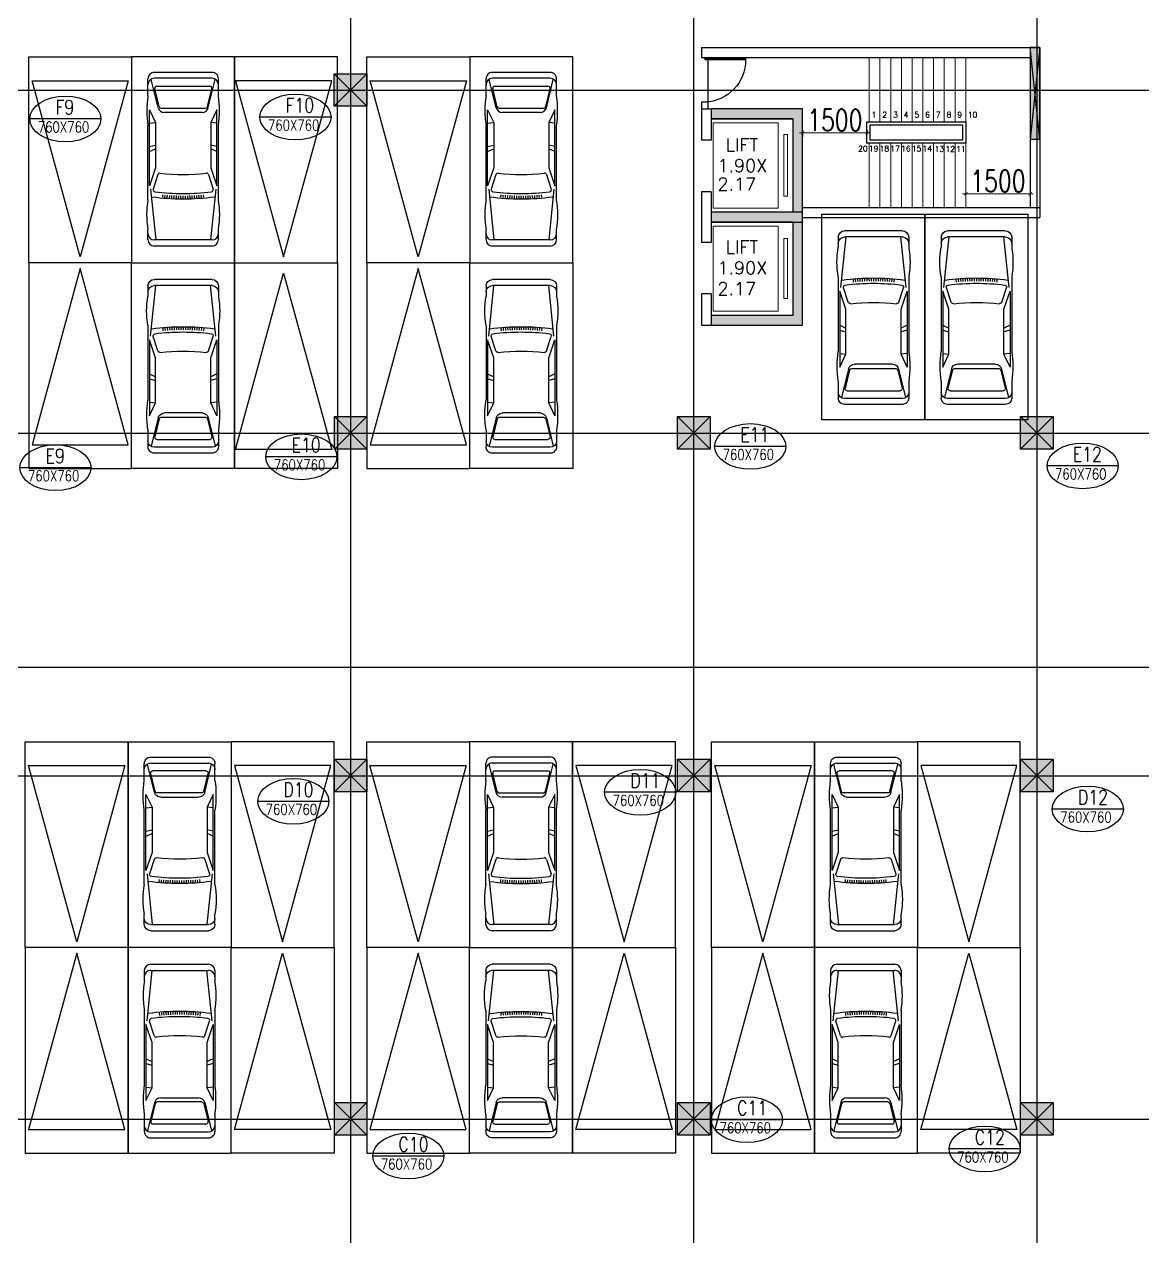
# Model space of a CAD drawing. Extents: x -14054 to 906348, y -36965 to 188562.
# Drawn here: x 861171 to 887249, y 84468 to 112746 of the extents above; entities that cross this region are included whole.
import ezdxf
from ezdxf.enums import TextEntityAlignment as Align

# ---------------------------------------------------------------- set-up
doc = ezdxf.new("R2010")
doc.units = 0
doc.header["$LTSCALE"] = 1000
doc.header["$MEASUREMENT"] = 0
doc.header["$PDMODE"] = 34
doc.header["$PDSIZE"] = -5
doc.linetypes.add('HIDDEN', pattern=[0.375, 0.25, -0.125])
doc.layers.get('0').update_dxf_attribs({"linetype": 'CONTINUOUS'})
doc.layers.get('DEFPOINTS').update_dxf_attribs({"linetype": 'CONTINUOUS'})
for name, color, linetype in [('CAR', 6, 'CONTINUOUS'), ('COL', 5, 'CONTINUOUS'), ('COL-FIN', 3, 'CONTINUOUS'), ('COL-SOL', 253, 'CONTINUOUS'), ('COL-TX1', 4, 'CONTINUOUS'), ('COL-TX2', 33, 'CONTINUOUS'), ('CROSS', 3, 'CONTINUOUS'), ('DOOR', 6, 'CONTINUOUS'), ('GRID', 8, 'HIDDEN'), ('SOLID', 252, 'CONTINUOUS')]:
    doc.layers.add(name, color=color, linetype=linetype)
for name, color, linetype, lineweight in [('STAIR', 4, 'CONTINUOUS', 15), ('TEXT', 3, 'CONTINUOUS', 15), ('WALL', 2, 'CONTINUOUS', 30)]:
    doc.layers.add(name, color=color, linetype=linetype, lineweight=lineweight)
doc.styles.add('DIM', font='romans.shx', dxfattribs={"width": 0.75, "height": 500})
doc.styles.add('ROMANS', font='ROMANS.shx', dxfattribs={"height": 350})
doc.styles.add('STYLE2', font='simplex.shx', dxfattribs={"width": 0.8})
doc.dimstyles.new('DIM', dxfattribs={"dimtxt": 375, "dimasz": 200, "dimexe": 200, "dimexo": 0, "dimgap": 75, "dimtad": 1, "dimdec": 1, "dimzin": 9, "dimdsep": 46, "dimtxsty": 'DIM', "dimblk1": 'ARCHTICK', "dimblk2": 'ARCHTICK', "dimsah": 1, "dimcen": 0, "dimdle": 200, "dimclrd": 9, "dimclre": 9, "dimclrt": 3, "dimadec": 0, "dimazin": 0, "dimtfac": 1, "dimtdec": 1, "dimtofl": 0, "dimtmove": 2, "dimatfit": 3, "dimldrblk": 'ARCHTICK', "dimfxl": 1, "dimtolj": 1, "dimtzin": 9, "dimarcsym": 0})

# ---------------------------------------------------------------- blocks, each defined once
blk = doc.blocks.new('CAR1')
at = {"linetype": 'Continuous'}
for p, q in [((0, 4500), (1495, 4500)), ((-166, 4334), (-166, 4068)), ((-96, 3029), (38, 4341)), ((0, 4341), (1495, 4341)), ((1592, 3029), (1457, 4341)), ((1661, 4334), (1661, 4068)), ((-166, 3305), (-166, 1374)), ((217, 3237), (223, 3173)), ((276, 3242), (281, 3178)), ((335, 3246), (339, 3182)), ((394, 3250), (398, 3186)), ((453, 3253), (456, 3189)), ((512, 3256), (514, 3191)), ((571, 3258), (573, 3193)), ((630, 3259), (631, 3195)), ((689, 3260), (689, 3195)), ((748, 3260), (748, 3196)), ((807, 3260), (806, 3195)), ((866, 3259), (864, 3195)), ((925, 3258), (923, 3193)), ((984, 3256), (981, 3191)), ((1043, 3253), (1040, 3189)), ((1102, 3250), (1098, 3186)), ((1160, 3246), (1156, 3182)), ((1219, 3242), (1214, 3178)), ((1278, 3237), (1273, 3173)), ((1661, 3305), (1661, 1374)), ((35, 2472), (-123, 2938)), ((-123, 2938), (-123, 967)), ((91, 2650), (-30, 3023)), ((1405, 2650), (1526, 3023)), ((1461, 2472), (1619, 2938)), ((1619, 2938), (1619, 967)), ((35, 1300), (35, 2472)), ((1461, 1300), (1461, 2472)), ((-123, 2052), (35, 1978)), ((-123, 1923), (35, 1884)), ((1619, 2052), (1461, 1978)), ((1619, 1923), (1461, 1884)), ((-123, 1317), (35, 1300)), ((-123, 967), (35, 1300)), ((1619, 1317), (1461, 1300)), ((1619, 967), (1461, 1300)), ((259, 1041), (1237, 1041)), ((98, 914), (-80, 181)), ((114, 888), (2, 424)), ((1319, 930), (168, 930)), ((1372, 888), (1485, 424)), ((1398, 914), (1576, 181)), ((-166, 606), (-166, 166)), ((1431, 356), (56, 356)), ((1661, 606), (1661, 166)), ((0, 153), (1495, 153)), ((0, 0), (1495, 0))]:
    blk.add_line(p, q, dxfattribs=at)
for centre, radius, start, end in [((0, 4334), 166, 90.0171, 179.9829), ((1495, 4334), 166, 0.0171, 89.9829), ((0, 4176), 166, 90.0171, 179.9829), ((1495, 4176), 166, 0.0171, 89.9829), ((1947, 3686), 2146, 169.7616, 190.2384), ((-451, 3686), 2146, 349.7616, 10.2384), ((748, -2823), 6100, 82.3671, 97.6329), ((22, 3040), 55.1, 96.8356, 198.1699), ((748, -2891), 6031, 83.0262, 96.9738), ((1473, 3040), 55.1, 341.8301, 83.1644), ((143, 2667), 55.4, 198.1055, 275.9744), ((748, -2856), 5500, 83.7528, 96.2472), ((1352, 2667), 55.4, 264.0256, 341.8945), ((2441, 990), 2635, 171.6216, 188.3784), ((-945, 990), 2635, 351.6216, 8.3784), ((259, 875), 166, 90.0444, 166.3177), ((1237, 875), 166, 13.6822, 89.9556), ((168, 875), 55.2, 89.911, 166.2607), ((1319, 875), 55.2, 13.7393, 90.0891), ((0, 318), 166, 180.0172, 269.9829), ((56, 411), 55.2, 166.3661, 269.9108), ((1431, 411), 55.2, 270.0891, 13.6339), ((1495, 318), 166, 270.0171, 359.9828), ((0, 165), 165, 179.9175, 270.0824), ((1496, 165), 165, 269.9176, 0.0825)]:
    blk.add_arc(centre, radius, start, end, dxfattribs=at)
blk = doc.blocks.new('_ARCHTICK')
at = {"color": 0, "linetype": 'ByBlock', "const_width": 0.15}
blk.add_lwpolyline([(-0.5, -0.5), (0.5, 0.5)], dxfattribs=at)
blk = doc.blocks.new('*D50')
at = {"color": 9, "lineweight": -2, "transparency": 16777216}
for p, q in [((879320, 110129), (879320, 110287)), ((880820, 110174), (880820, 110287)), ((880895, 110212), (879245, 110212))]:
    blk.add_line(p, q, dxfattribs=at)
at = {"layer": 'DEFPOINTS', "color": 0, "transparency": 16777216}
for p in [(879320, 110212), (879320, 110129), (880820, 110174)]:
    blk.add_point(p, dxfattribs=at)
at = {"color": 9, "lineweight": -2, "transparency": 16777216, "xscale": 75, "yscale": 75, "zscale": 75, "rotation": 180}
blk.add_blockref('_ARCHTICK', (879320, 110212), dxfattribs=at)
at = {"color": 9, "lineweight": -2, "transparency": 16777216, "xscale": 75, "yscale": 75, "zscale": 75}
blk.add_blockref('_ARCHTICK', (880820, 110212), dxfattribs=at)
at = {"color": 4, "transparency": 16777216, "insert": (880070, 110512), "char_height": 500, "attachment_point": 5, "style": 'DIM'}
blk.add_mtext('\\A1;1500', dxfattribs=at)
blk = doc.blocks.new('*D51')
at = {"color": 9, "lineweight": -2, "transparency": 16777216}
for p, q in [((883048, 108790), (884698, 108790)), ((883123, 108472), (883123, 108865)), ((884623, 108472), (884623, 108865))]:
    blk.add_line(p, q, dxfattribs=at)
at = {"layer": 'DEFPOINTS', "color": 0, "transparency": 16777216}
for p in [(884623, 108790), (883123, 108472), (884623, 108472)]:
    blk.add_point(p, dxfattribs=at)
at = {"color": 9, "lineweight": -2, "transparency": 16777216, "xscale": 75, "yscale": 75, "zscale": 75, "rotation": 180}
blk.add_blockref('_ARCHTICK', (883123, 108790), dxfattribs=at)
at = {"color": 9, "lineweight": -2, "transparency": 16777216, "xscale": 75, "yscale": 75, "zscale": 75}
blk.add_blockref('_ARCHTICK', (884623, 108790), dxfattribs=at)
at = {"color": 4, "transparency": 16777216, "insert": (883873, 109090), "char_height": 500, "attachment_point": 5, "style": 'DIM'}
blk.add_mtext('\\A1;1500', dxfattribs=at)
blk = doc.blocks.new('*U46')
at = {"layer": 'SOLID'}
for points in [[(884622.78, 110066.54), (884852.78, 110066.54), (884852.78, 112201.54), (884622.78, 112201.54)], [(879319.78, 110771.54), (877189.78, 110771.54), (877189.78, 110541.54), (879089.78, 110541.54), (879089.78, 108364.04), (877189.78, 108364.04), (877189.78, 108134.04), (879319.78, 108134.04)], [(879319.78, 108364.04), (877189.78, 108364.04), (877189.78, 108134.04), (879089.78, 108134.04), (879089.78, 105956.54), (877189.78, 105956.54), (877189.78, 105726.54), (879319.78, 105726.54)]]:
    blk.add_hatch(color=256, dxfattribs=at).paths.add_polyline_path(points)
at = {"linetype": 'Continuous'}
for points in [[(877233.22, 110445.12), (878749.57, 110445.12), (878749.57, 108460.6), (877233.22, 108460.6)], [(878878.53, 108735.18), (878967.46, 108735.18), (878967.46, 110178.74), (878878.53, 110178.74)], [(877233.22, 108037.62), (878749.57, 108037.62), (878749.57, 106053.1), (877233.22, 106053.1)], [(878878.53, 106350.18), (878967.46, 106350.18), (878967.46, 107748.74), (878878.53, 107748.74)]]:
    blk.add_lwpolyline(points, close=True, dxfattribs=at)
at = {"layer": 'CAR'}
for points in [[(863674.67, 107183.38), (861274.67, 107183.38), (861274.67, 111983.38), (863674.67, 111983.38), (863674.67, 107183.38)], [(863674.67, 107183.38), (866074.67, 107183.38), (866074.67, 111983.38), (863674.67, 111983.38), (863674.67, 107183.38)], [(866074.67, 107183.38), (868474.67, 107183.38), (868474.67, 111983.38), (866074.67, 111983.38), (866074.67, 107183.38)], [(871557.67, 107183.27), (869157.67, 107183.27), (869157.67, 111983.27), (871557.67, 111983.27), (871557.67, 107183.27)], [(871557.67, 107183.27), (873957.67, 107183.27), (873957.67, 111983.27), (871557.67, 111983.27), (871557.67, 107183.27)], [(879770.08, 108319.12), (882170.08, 108319.12), (882170.08, 103519.12), (879770.08, 103519.12), (879770.08, 108319.12)], [(882170.08, 108319.12), (884570.08, 108319.12), (884570.08, 103519.12), (882170.08, 103519.12), (882170.08, 108319.12)], [(863674.67, 107183.38), (861274.67, 107183.38), (861274.67, 102383.38), (863674.67, 102383.38), (863674.67, 107183.38)], [(863674.67, 107183.38), (866074.67, 107183.38), (866074.67, 102383.38), (863674.67, 102383.38), (863674.67, 107183.38)], [(866074.67, 107183.38), (868474.67, 107183.38), (868474.67, 102383.38), (866074.67, 102383.38), (866074.67, 107183.38)], [(871557.67, 107183.27), (869157.67, 107183.27), (869157.67, 102383.27), (871557.67, 102383.27), (871557.67, 107183.27)], [(871557.67, 107183.27), (873957.67, 107183.27), (873957.67, 102383.27), (871557.67, 102383.27), (871557.67, 107183.27)], [(863594.39, 91214.23), (861194.39, 91214.23), (861194.39, 96014.23), (863594.39, 96014.23), (863594.39, 91214.23)], [(865994.39, 91214.23), (863594.39, 91214.23), (863594.39, 96014.23), (865994.39, 96014.23), (865994.39, 91214.23)], [(865994.39, 91214.23), (868394.39, 91214.23), (868394.39, 96014.23), (865994.39, 96014.23), (865994.39, 91214.23)], [(871554.39, 91214.23), (869154.39, 91214.23), (869154.39, 96014.23), (871554.39, 96014.23), (871554.39, 91214.23)], [(871554.39, 91214.23), (873954.39, 91214.23), (873954.39, 96014.23), (871554.39, 96014.23), (871554.39, 91214.23)], [(873954.39, 91214.23), (876354.39, 91214.23), (876354.39, 96014.23), (873954.39, 96014.23), (873954.39, 91214.23)], [(879594.39, 91214.23), (877194.39, 91214.23), (877194.39, 96014.23), (879594.39, 96014.23), (879594.39, 91214.23)], [(881994.39, 91214.23), (879594.39, 91214.23), (879594.39, 96014.23), (881994.39, 96014.23), (881994.39, 91214.23)], [(881994.39, 91214.23), (884394.39, 91214.23), (884394.39, 96014.23), (881994.39, 96014.23), (881994.39, 91214.23)], [(863594.39, 91214.23), (861194.39, 91214.23), (861194.39, 86414.23), (863594.39, 86414.23), (863594.39, 91214.23)], [(865994.39, 91214.23), (863594.39, 91214.23), (863594.39, 86414.23), (865994.39, 86414.23), (865994.39, 91214.23)], [(865994.39, 91214.23), (868394.39, 91214.23), (868394.39, 86414.23), (865994.39, 86414.23), (865994.39, 91214.23)], [(871554.39, 91214.23), (869154.39, 91214.23), (869154.39, 86414.23), (871554.39, 86414.23), (871554.39, 91214.23)], [(871554.39, 91214.23), (873954.39, 91214.23), (873954.39, 86414.23), (871554.39, 86414.23), (871554.39, 91214.23)], [(873954.39, 91214.23), (876354.39, 91214.23), (876354.39, 86414.23), (873954.39, 86414.23), (873954.39, 91214.23)], [(879594.39, 91214.23), (877194.39, 91214.23), (877194.39, 86414.23), (879594.39, 86414.23), (879594.39, 91214.23)], [(881994.39, 91214.23), (879594.39, 91214.23), (879594.39, 86414.23), (881994.39, 86414.23), (881994.39, 91214.23)], [(881994.39, 91214.23), (884394.39, 91214.23), (884394.39, 86414.23), (881994.39, 86414.23), (881994.39, 91214.23)]]:
    blk.add_lwpolyline(points, dxfattribs=at)
for points in [[(861351.92, 111426.37), (863597.42, 111426.37), (862474.67, 107318.57)], [(868340.43, 111426.37), (866094.92, 111426.37), (867217.67, 107318.57)], [(869234.92, 111426.26), (871480.43, 111426.26), (870357.67, 107318.46)], [(861351.92, 102940.39), (863597.42, 102940.39), (862474.67, 107048.18)], [(868340.43, 102831.91), (866094.92, 102831.91), (867217.67, 106939.71)], [(869234.92, 102940.28), (871480.43, 102940.28), (870357.67, 107048.08)], [(861271.63, 95457.22), (863517.14, 95457.22), (862394.39, 91349.43)], [(868317.14, 95457.22), (866071.63, 95457.22), (867194.39, 91349.43)], [(869231.63, 95457.22), (871477.14, 95457.22), (870354.39, 91349.43)], [(876277.14, 95457.22), (874031.63, 95457.22), (875154.39, 91349.43)], [(877271.63, 95457.22), (879517.14, 95457.22), (878394.39, 91349.43)], [(884317.14, 95457.22), (882071.63, 95457.22), (883194.39, 91349.43)], [(861271.63, 86971.24), (863517.14, 86971.24), (862394.39, 91079.04)], [(868317.14, 86971.24), (866071.63, 86971.24), (867194.39, 91079.04)], [(869231.63, 86971.24), (871477.14, 86971.24), (870354.39, 91079.04)], [(876277.14, 86971.24), (874031.63, 86971.24), (875154.39, 91079.04)], [(877271.63, 86971.24), (879517.14, 86971.24), (878394.39, 91079.04)], [(884317.14, 86971.24), (882071.63, 86971.24), (883194.39, 91079.04)]]:
    blk.add_lwpolyline(points, close=True, dxfattribs=at)
at = {"layer": 'COL', "color": 7}
for p, q in [((884852.78, 112201.54), (884622.78, 110066.54)), ((884852.78, 110066.54), (884622.78, 112201.54))]:
    blk.add_line(p, q, dxfattribs=at)
at = {"layer": 'COL'}
for points in [[(884622.78, 110066.54), (884852.78, 110066.54), (884852.78, 112201.54), (884622.78, 112201.54)], [(879319.78, 110771.54), (877189.78, 110771.54), (877189.78, 110541.54), (879089.78, 110541.54), (879089.78, 108364.04), (877189.78, 108364.04), (877189.78, 108134.04), (879319.78, 108134.04)], [(879319.78, 108364.04), (877189.78, 108364.04), (877189.78, 108134.04), (879089.78, 108134.04), (879089.78, 105956.54), (877189.78, 105956.54), (877189.78, 105726.54), (879319.78, 105726.54)]]:
    blk.add_lwpolyline(points, close=True, dxfattribs=at)
at = {"layer": 'COL-FIN', "color": 8, "linetype": 'Continuous'}
for p, q in [((884401.05, 103599.14), (885161.05, 102839.14)), ((885161.05, 103599.14), (884401.05, 102839.14)), ((884400.96, 87595.88), (885160.96, 86835.88)), ((885160.96, 87595.88), (884400.96, 86835.88))]:
    blk.add_line(p, q, dxfattribs=at)
at = {"layer": 'COL-FIN', "linetype": 'Continuous'}
for points in [[(869157.67, 110832.48), (868397.67, 110832.48), (868397.67, 111592.48), (869157.67, 111592.48)], [(869161.05, 102839.14), (868401.05, 102839.14), (868401.05, 103599.14), (869161.05, 103599.14)], [(877161.05, 102839.14), (876401.05, 102839.14), (876401.05, 103599.14), (877161.05, 103599.14)], [(885161.05, 102839.14), (884401.05, 102839.14), (884401.05, 103599.14), (885161.05, 103599.14)], [(869160.96, 94845.77), (868400.96, 94845.77), (868400.96, 95605.77), (869160.96, 95605.77)], [(877160.96, 94845.77), (876400.96, 94845.77), (876400.96, 95605.77), (877160.96, 95605.77)], [(885160.96, 94845.77), (884400.96, 94845.77), (884400.96, 95605.77), (885160.96, 95605.77)], [(869160.96, 86835.88), (868400.96, 86835.88), (868400.96, 87595.88), (869160.96, 87595.88)], [(877160.96, 86835.88), (876400.96, 86835.88), (876400.96, 87595.88), (877160.96, 87595.88)], [(885160.96, 86835.88), (884400.96, 86835.88), (884400.96, 87595.88), (885160.96, 87595.88)]]:
    blk.add_lwpolyline(points, close=True, dxfattribs=at)
at = {"layer": 'COL-SOL', "linetype": 'Continuous'}
for points in [[(868397.67, 111592.48), (868397.67, 110832.48), (869157.67, 111592.48), (869157.67, 110832.48)], [(868401.05, 103599.14), (868401.05, 102839.14), (869161.05, 103599.14), (869161.05, 102839.14)], [(876401.05, 103599.14), (876401.05, 102839.14), (877161.05, 103599.14), (877161.05, 102839.14)], [(884401.05, 103599.14), (884401.05, 102839.14), (885161.05, 103599.14), (885161.05, 102839.14)], [(868400.96, 95605.77), (868400.96, 94845.77), (869160.96, 95605.77), (869160.96, 94845.77)], [(876400.96, 95605.77), (876400.96, 94845.77), (877160.96, 95605.77), (877160.96, 94845.77)], [(884400.96, 95605.77), (884400.96, 94845.77), (885160.96, 95605.77), (885160.96, 94845.77)], [(868400.96, 87595.88), (868400.96, 86835.88), (869160.96, 87595.88), (869160.96, 86835.88)], [(876400.96, 87595.88), (876400.96, 86835.88), (877160.96, 87595.88), (877160.96, 86835.88)], [(884400.96, 87595.88), (884400.96, 86835.88), (885160.96, 87595.88), (885160.96, 86835.88)]]:
    blk.add_solid(points, dxfattribs=at)
at = {"layer": 'COL-TX1', "color": 1}
for p, q in [((868323, 110581.28), (866664.34, 110581.28)), ((862958.43, 110537.94), (861299.76, 110537.94)), ((868462.61, 102658.45), (866803.95, 102658.45)), ((878926.13, 102899.91), (877267.47, 102899.91)), ((862728.18, 102403.87), (861069.52, 102403.87)), ((886676.44, 102445.5), (885017.78, 102445.5)), ((876360.62, 94833.16), (874701.96, 94833.16)), ((868272.69, 94622.79), (866614.03, 94622.79)), ((886797.27, 94442.71), (885138.61, 94442.71)), ((878852.98, 87196.91), (877194.32, 87196.91)), ((870955.91, 86349.64), (869297.25, 86349.64)), ((884393.67, 86514.96), (882735.01, 86514.96))]:
    blk.add_line(p, q, dxfattribs=at)
for centre in [(862129.1, 110537.94), (867493.67, 110581.28), (878096.8, 102899.91), (861898.85, 102403.87), (867633.28, 102658.45), (885847.11, 102445.5), (875531.29, 94833.16), (867443.36, 94622.79), (885967.94, 94442.71), (878023.65, 87196.91), (870126.58, 86349.64), (883564.34, 86514.96)]:
    blk.add_ellipse(centre, major_axis=(-829.33, 0), ratio=0.6434108, dxfattribs=at)
at = {"layer": 'CROSS', "color": 3, "linetype": 'Continuous'}
for p, q in [((869157.67, 111592.48), (868397.67, 110832.48)), ((868397.67, 111592.48), (869157.67, 110832.48)), ((868401.05, 103599.14), (869161.05, 102839.14)), ((869161.05, 103599.14), (868401.05, 102839.14)), ((876401.05, 103599.14), (877161.05, 102839.14)), ((877161.05, 103599.14), (876401.05, 102839.14)), ((884401.05, 103599.14), (885161.05, 102839.14)), ((885161.05, 103599.14), (884401.05, 102839.14)), ((869160.96, 95605.77), (868400.96, 94845.77)), ((868400.96, 95605.77), (869160.96, 94845.77)), ((877160.96, 95605.77), (876400.96, 94845.77)), ((876400.96, 95605.77), (877160.96, 94845.77)), ((868400.96, 87595.88), (869160.96, 86835.88)), ((869160.96, 87595.88), (868400.96, 86835.88)), ((876400.96, 87595.88), (877160.96, 86835.88)), ((877160.96, 87595.88), (876400.96, 86835.88)), ((884400.96, 87595.88), (885160.96, 86835.88)), ((885160.96, 87595.88), (884400.96, 86835.88))]:
    blk.add_line(p, q, dxfattribs=at)
at = {"layer": 'CROSS', "linetype": 'Continuous'}
for p, q in [((884400.96, 95605.77), (885160.96, 94845.77)), ((885160.96, 95605.77), (884400.96, 94845.77))]:
    blk.add_line(p, q, dxfattribs=at)
at = {"layer": 'DOOR'}
blk.add_line((877109.78, 111971.54), (877109.78, 110926.54), dxfattribs=at)
blk.add_lwpolyline([(877987.56, 111915.99), (877043.11, 111915.99), (877043.11, 111943.76), (877987.56, 111943.76), (877987.56, 111915.99, -0.40446567), (877043.11, 110926.54, -0.4142838)], format="xyb", dxfattribs=at)
at = {"layer": 'GRID', "color": 8, "linetype": 'Continuous'}
for p, q in [((868777.67, 138599.3), (868777.67, 70946.85)), ((876774.39, 138602.59), (876774.39, 70950.14)), ((884777.67, 138599.3), (884777.67, 70946.85)), ((795368.52, 111212.59), (904491.58, 111212.59)), ((795368.52, 103212.59), (904491.58, 103212.59)), ((795368.52, 97751.79), (904491.58, 97751.79)), ((795368.51, 95215.88), (904491.58, 95215.88)), ((795368.52, 87212.59), (904491.58, 87212.59))]:
    blk.add_line(p, q, dxfattribs=at)
at = {"layer": 'STAIR'}
for p, q in [((880872.78, 110471.54), (880872.78, 111971.54)), ((881122.78, 110471.54), (881122.78, 111971.54)), ((881372.78, 110471.54), (881372.78, 111971.54)), ((881622.78, 110471.54), (881622.78, 111971.54)), ((881872.78, 110471.54), (881872.78, 111971.54)), ((882122.78, 110471.54), (882122.78, 111971.54)), ((882372.78, 110471.54), (882372.78, 111971.54)), ((882622.78, 110471.54), (882622.78, 111971.54)), ((882872.78, 110471.54), (882872.78, 111971.54)), ((883122.78, 110471.54), (883122.78, 111971.54)), ((880872.78, 109971.54), (880872.78, 108471.54)), ((881122.78, 109971.54), (881122.78, 108471.54)), ((881372.78, 109971.54), (881372.78, 108471.54)), ((881622.78, 109971.54), (881622.78, 108471.54)), ((881872.78, 109971.54), (881872.78, 108471.54)), ((882122.78, 109971.54), (882122.78, 108471.54)), ((882372.78, 109971.54), (882372.78, 108471.54)), ((882622.78, 109971.54), (882622.78, 108471.54)), ((882872.78, 109971.54), (882872.78, 108471.54)), ((883122.78, 109971.54), (883122.78, 108471.54))]:
    blk.add_line(p, q, dxfattribs=at)
at = {"layer": 'WALL', "linetype": 'Continuous'}
for p, q in [((876959.78, 112201.54), (884852.78, 112201.54)), ((876959.78, 112201.54), (876959.78, 111971.54)), ((884622.78, 112201.54), (884622.78, 108471.54)), ((884852.78, 112201.54), (884852.78, 108241.54)), ((876959.78, 111971.54), (884622.78, 111971.54)), ((877109.78, 110926.54), (876959.78, 110926.54)), ((876959.78, 110926.54), (876959.78, 110041.54)), ((877109.78, 110926.54), (877109.78, 110771.54)), ((876959.78, 110771.54), (877189.78, 110771.54)), ((877189.78, 110771.54), (877189.78, 110041.54)), ((879089.78, 110541.54), (877189.78, 110541.54)), ((879089.78, 110541.54), (879089.78, 108364.04)), ((877189.78, 110041.54), (876959.78, 110041.54)), ((877189.78, 108841.54), (876959.78, 108841.54)), ((876959.78, 108841.54), (876959.78, 108111.54)), ((877189.78, 108841.54), (877189.78, 108134.04)), ((876959.78, 108341.54), (876959.78, 107656.54)), ((879089.78, 108364.04), (877189.78, 108364.04)), ((877189.78, 108364.04), (877189.78, 107656.54)), ((879319.78, 108471.54), (884852.78, 108471.54)), ((879089.78, 108134.04), (877189.78, 108134.04)), ((879089.78, 108134.04), (879089.78, 105956.54)), ((879319.78, 108241.54), (884852.78, 108241.54)), ((877189.78, 107656.54), (876959.78, 107656.54)), ((876959.78, 106456.54), (876959.78, 105726.54)), ((877189.78, 106456.54), (876959.78, 106456.54)), ((877189.78, 106456.54), (877189.78, 105726.54)), ((879089.78, 105956.54), (877189.78, 105956.54)), ((876959.78, 105726.54), (877189.78, 105726.54))]:
    blk.add_line(p, q, dxfattribs=at)
for points in [[(880819.78, 109971.54), (880819.78, 110471.54), (883122.78, 110471.54), (883122.78, 109971.54)], [(880894.78, 110046.54), (880894.78, 110396.54), (883047.78, 110396.54), (883047.78, 110046.54)]]:
    blk.add_lwpolyline(points, close=True, dxfattribs=at)
at = {"layer": 'CAR', "yscale": 0.899999999996728, "zscale": 0.899999999996728}
for p, xscale, rotation in [((865549.43, 111623.4), 0.899999999996728, 180.0000000000001), ((873432.43, 111623.29), 0.899999999996728, 180.0000000000001), ((881644.84, 103879.09), -0.899999999996728, 359.9999999999999), ((884044.84, 103879.09), -0.899999999996728, 359.9999999999999), ((865549.43, 102743.35), -0.899999999996728, 359.9999999999999), ((873432.43, 102743.25), -0.899999999996728, 359.9999999999999), ((864119.63, 95654.26), -0.899999999996728, 179.9999999999999), ((873429.15, 95654.26), 0.899999999996728, 180.0000000000001), ((880119.63, 95654.26), -0.899999999996728, 180), ((873429.15, 86774.21), -0.899999999996728, 359.9999999999999)]:
    blk.add_blockref('CAR1', p, dxfattribs=dict(at, xscale=xscale, rotation=rotation))
at = {"layer": 'CAR', "xscale": 0.899999999996728, "yscale": 0.899999999996728, "zscale": 0.899999999996728}
for p in [(864119.63, 86774.21), (880119.63, 86774.21)]:
    blk.add_blockref('CAR1', p, dxfattribs=at)
at = {"layer": 'COL-TX1', "style": 'STYLE2', "width": 0.8}
for s, p in [('F9', (861898.63, 110643.05)), ('F10', (867263.2, 110686.4)), ('E11', (877866.33, 103005.03)), ('E10', (867402.81, 102763.57)), ('E9', (861668.38, 102508.99)), ('E12', (885616.65, 102550.61)), ('D10', (867212.89, 94727.9)), ('D11', (875300.83, 94938.28)), ('D12', (885737.48, 94547.82)), ('C11', (877793.18, 87302.03)), ('C12', (883333.87, 86620.08)), ('C10', (869896.11, 86454.75))]:
    blk.add_text(s, height=335.415, dxfattribs=at).set_placement(p)
at = {"layer": 'COL-TX2', "color": 4, "style": 'STYLE2', "width": 0.8}
for p in [(861486.07, 110224.53), (866850.64, 110267.87), (877453.77, 102586.5), (866990.25, 102345.04), (885204.09, 102132.09), (861255.82, 102090.46), (874888.26, 94519.75), (866800.33, 94309.38), (885324.92, 94129.3), (877380.62, 86883.5), (869483.55, 86036.23), (882921.31, 86201.55)]:
    blk.add_text('760X760', height=250, dxfattribs=at).set_placement(p)
at = {"layer": 'TEXT', "style": 'ROMANS'}
for s, p in [('1', (880981.14, 110635.45)), ('2', (881231.14, 110635.45)), ('3', (881481.14, 110635.45)), ('4', (881731.14, 110635.45)), ('5', (881981.14, 110635.45)), ('6', (882231.14, 110635.45)), ('7', (882481.14, 110635.45)), ('8', (882731.14, 110635.45)), ('9', (882981.14, 110635.45)), ('10', (883281.55, 110635.45)), ('20', (880725, 109846.6)), ('19', (880975, 109846.6)), ('18', (881225, 109846.6)), ('17', (881475, 109846.6)), ('16', (881725, 109846.6)), ('15', (881975, 109846.6)), ('14', (882225, 109846.6)), ('13', (882509.38, 109837.57)), ('12', (882759.38, 109837.57)), ('11', (883009.38, 109837.57))]:
    blk.add_text(s, height=130, dxfattribs=at).set_placement(p, align=Align.MIDDLE)
for s, p in [('LIFT', (877522.86, 109785.51)), ('1.90X', (877333.71, 109300.17)), ('2.17', (877333.71, 108867.93)), ('LIFT', (877522.86, 107400.51)), ('1.90X', (877333.71, 106915.17)), ('2.17', (877333.71, 106428.05))]:
    blk.add_text(s, height=300, dxfattribs=at).set_placement(p)
for base, p1, p2, picture, middle in [((879319.78, 110211.85), (880819.78, 110174.08), (879319.78, 110129.08), '*D50', (880069.78, 110511.85)), ((884622.78, 108790.1), (883122.78, 108471.54), (884622.78, 108471.54), '*D51', (883872.78, 109090.1))]:
    dim = blk.add_linear_dim(base=base, p1=p1, p2=p2, dimstyle='DIM', override={"dimtxt": 200, "dimasz": 75, "dimexe": 75, "dimgap": 50, "dimdle": 75, "dimclrt": 4, "dimtofl": 1})
    dim.commit()
    dim.dimension.update_dxf_attribs({"geometry": picture, "text_midpoint": middle})

msp = doc.modelspace()

# ---------------------------------------------------------------- block references
at = {"layer": 'TEXT'}
msp.add_blockref('*U46', (0, 0), dxfattribs=at)

doc.saveas('drawing.dxf')
